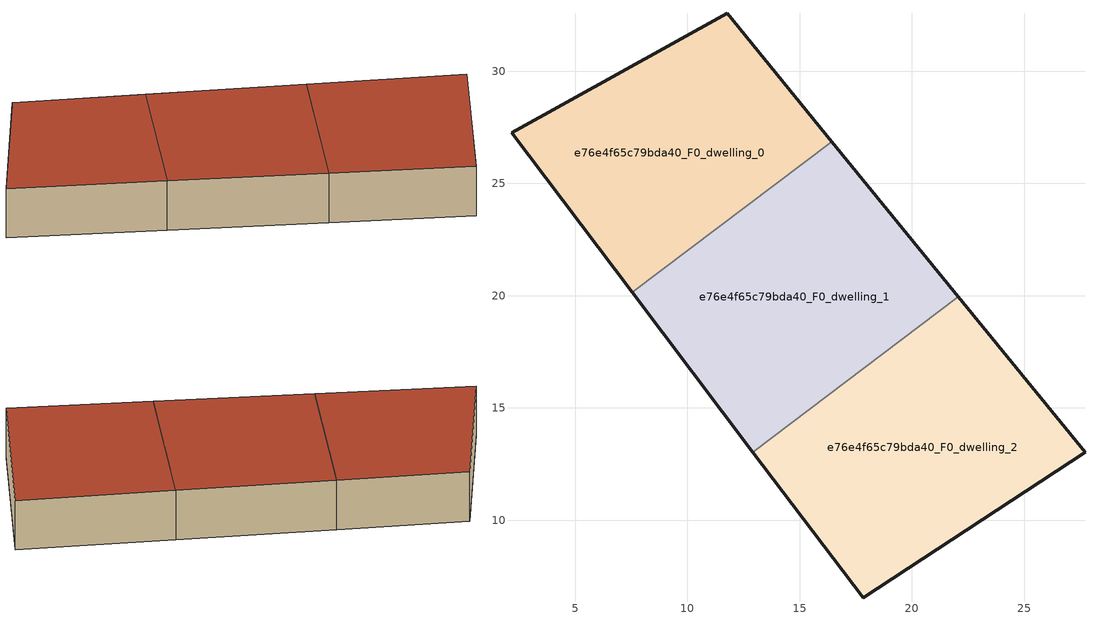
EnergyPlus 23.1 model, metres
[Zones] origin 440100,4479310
e76e4f65c79bda40_F0_dwelling_0
 floor ground (EU_floor_Construction): 11.77,32.58 16.43,26.86 7.55,20.14 2.17,27.26 z0
 wall outside (EU_wall_Construction): 16.43,26.86 11.77,32.58 2.17,27.26 7.55,20.14 z0:3
 wall to e76e4f65c79bda40_F0_dwelling_1 (EU_wall_Construction): 7.55,20.14 16.43,26.86 z0:3
 roof outside (EU_roof_Construction): 16.43,26.86 11.77,32.58 2.17,27.26 7.55,20.14 z3
e76e4f65c79bda40_F0_dwelling_1
 floor ground (EU_floor_Construction): 16.43,26.86 22.07,19.94 12.93,13.03 7.55,20.14 z0
 wall outside (EU_wall_Construction): 7.55,20.14 12.93,13.03 / 22.07,19.94 16.43,26.86 z0:3
 wall to e76e4f65c79bda40_F0_dwelling_2 (EU_wall_Construction): 12.93,13.03 22.07,19.94 z0:3
 roof outside (EU_roof_Construction): 22.07,19.94 16.43,26.86 7.55,20.14 12.93,13.03 z3
e76e4f65c79bda40_F0_dwelling_2
 floor ground (EU_floor_Construction): 22.07,19.94 27.71,13.02 17.83,6.54 12.93,13.03 z0
 wall outside (EU_wall_Construction): 12.93,13.03 17.83,6.54 27.71,13.02 22.07,19.94 z0:3
 roof outside (EU_roof_Construction): 27.71,13.02 22.07,19.94 12.93,13.03 17.83,6.54 z3
[Building]
EU S2 Campaign: North Axis=0; Terrain=City; Solar Distribution=FullExterior
[Site:Location]
Madrid: Latitude=40.5; Longitude=-3.5; Time Zone=1; Elevation=609
[SizingPeriod:WeatherFileDays]
AnnualSizingPeriod: Begin Month=1; Begin Day of Month=1; End Month=12; End Day of Month=31; Day of Week for Start Day=Monday; Use Weather File Daylight Saving Period=No; Use Weather File Rain and Snow Indicators=No
[MATERIAL]
EU_InternalMass_Material: Roughness=MediumRough; Thickness=0.1; Conductivity=1; Density=1800; Specific Heat=900; Thermal Absorptance=0.9; Solar Absorptance=0.7; Visible Absorptance=0.7
[MATERIAL:NOMASS] Roughness=MediumRough; Thermal Absorptance=0.9; Solar Absorptance=0.7; Visible Absorptance=0.7
Name | Thermal Resistance
EU_wall_NoMass | 1.60022
EU_roof_NoMass | 1.57597
EU_floor_NoMass | 0.470652
[CONSTRUCTION]
EU_wall_Construction: EU_wall_NoMass
EU_roof_Construction: EU_roof_NoMass
EU_floor_Construction: EU_floor_NoMass
EU_InternalMass_Construction: EU_InternalMass_Material
[ZONE] Type=1; Multiplier=1; Ceiling Height=autocalculate; Floor Area=autocalculate; Part of Total Floor Area=Yes
Name | Volume
e76e4f65c79bda40_F0_dwelling_0 | 268.545
e76e4f65c79bda40_F0_dwelling_1 | 302.394
e76e4f65c79bda40_F0_dwelling_2 | 297.235
[INTERNALMASS] Construction=EU_InternalMass_Construction
Name | Zone or ZoneList | Surface Area
e76e4f65c79bda40_F0_dwelling_0_EU_InternalMass | e76e4f65c79bda40_F0_dwelling_0 | 89.5151
e76e4f65c79bda40_F0_dwelling_1_EU_InternalMass | e76e4f65c79bda40_F0_dwelling_1 | 100.798
e76e4f65c79bda40_F0_dwelling_2_EU_InternalMass | e76e4f65c79bda40_F0_dwelling_2 | 99.0785
[OTHEREQUIPMENT] Fuel Type=Electricity; Design Level Calculation Method=Watts/Area; Power per Zone Floor Area=1; Fraction Latent=0; Fraction Radiant=0; Fraction Lost=0; Carbon Dioxide Generation Rate=0; EndUse Subcategory=EU_Step8_InternalGains
Name | Zone or ZoneList or Space or SpaceList | Schedule
EU_Step8_InternalGain_e76e4f65c79bda40_F0_dwelling_0_f000 | e76e4f65c79bda40_F0_dwelling_0 | EU_Step8_GainSchedule_e76e4f65c79bda40_F0_dwelling_0_f000
EU_Step8_InternalGain_e76e4f65c79bda40_F0_dwelling_1_f000 | e76e4f65c79bda40_F0_dwelling_1 | EU_Step8_GainSchedule_e76e4f65c79bda40_F0_dwelling_1_f000
EU_Step8_InternalGain_e76e4f65c79bda40_F0_dwelling_2_f000 | e76e4f65c79bda40_F0_dwelling_2 | EU_Step8_GainSchedule_e76e4f65c79bda40_F0_dwelling_2_f000
[ZONEVENTILATION:DESIGNFLOWRATE] Schedule=EU_AlwaysOn; Design Flow Rate Calculation Method=AirChanges/Hour; Air Changes per Hour=0.480704; Ventilation Type=Natural; Fan Pressure Rise=0; Fan Total Efficiency=1; Constant Term Coefficient=1; Temperature Term Coefficient=0; Velocity Term Coefficient=0; Velocity Squared Term Coefficient=0; Minimum Indoor Temperature=-100; Maximum Indoor Temperature=100; Delta Temperature=-100; Minimum Outdoor Temperature=-100; Maximum Outdoor Temperature=100; Maximum Wind Speed=40
Name | Zone or ZoneList or Space or SpaceList
EU_ConstantAir_e76e4f65c79bda40_F0_dwelling_0 | e76e4f65c79bda40_F0_dwelling_0
EU_ConstantAir_e76e4f65c79bda40_F0_dwelling_1 | e76e4f65c79bda40_F0_dwelling_1
EU_ConstantAir_e76e4f65c79bda40_F0_dwelling_2 | e76e4f65c79bda40_F0_dwelling_2
[HVACTEMPLATE:THERMOSTAT] Constant Heating Setpoint=20; Constant Cooling Setpoint=50
EU_HeatOnly_e76e4f65c79bda40_F0_dwelling_0; EU_HeatOnly_e76e4f65c79bda40_F0_dwelling_1; EU_HeatOnly_e76e4f65c79bda40_F0_dwelling_2
[HVACTEMPLATE:ZONE:IDEALLOADSAIRSYSTEM] System Availability Schedule=EU_AlwaysOn; Maximum Heating Supply Air Temperature=50; Minimum Cooling Supply Air Temperature=13; Maximum Heating Supply Air Humidity Ratio=0.0156; Minimum Cooling Supply Air Humidity Ratio=0.0077; Heating Limit=NoLimit; Cooling Limit=NoLimit; Heating Availability Schedule=EU_AlwaysOn; Cooling Availability Schedule=EU_CoolingOff; Dehumidification Control Type=ConstantSensibleHeatRatio; Cooling Sensible Heat Ratio=0.7; Dehumidification Setpoint=60; Humidification Control Type=None; Humidification Setpoint=30; Outdoor Air Method=None; Outdoor Air Flow Rate per Person=0.00944; Outdoor Air Flow Rate per Zone Floor Area=0; Outdoor Air Flow Rate per Zone=0; Demand Controlled Ventilation Type=None; Outdoor Air Economizer Type=NoEconomizer; Heat Recovery Type=None; Sensible Heat Recovery Effectiveness=0.7; Latent Heat Recovery Effectiveness=0.65
Name | Template Thermostat
e76e4f65c79bda40_F0_dwelling_0 | EU_HeatOnly_e76e4f65c79bda40_F0_dwelling_0
e76e4f65c79bda40_F0_dwelling_1 | EU_HeatOnly_e76e4f65c79bda40_F0_dwelling_1
e76e4f65c79bda40_F0_dwelling_2 | EU_HeatOnly_e76e4f65c79bda40_F0_dwelling_2
[SIZING:ZONE] Zone Cooling Design Supply Air Temperature Input Method=SupplyAirTemperature; Zone Cooling Design Supply Air Temperature=13; Zone Heating Design Supply Air Temperature Input Method=SupplyAirTemperature; Zone Heating Design Supply Air Temperature=50; Zone Cooling Design Supply Air Humidity Ratio=0.008; Zone Heating Design Supply Air Humidity Ratio=0.008; Cooling Design Air Flow Method=DesignDay; Cooling Design Air Flow Rate=0; Cooling Minimum Air Flow per Zone Floor Area=0.000762; Cooling Minimum Air Flow=0; Cooling Minimum Air Flow Fraction=0.2; Heating Design Air Flow Method=DesignDay; Heating Design Air Flow Rate=0; Heating Maximum Air Flow per Zone Floor Area=0.002032; Heating Maximum Air Flow=0.141576; Heating Maximum Air Flow Fraction=0.3; Account for Dedicated Outdoor Air System=No; Dedicated Outdoor Air System Control Strategy=NeutralSupplyAir; Dedicated Outdoor Air Low Setpoint Temperature for Design=autosize; Dedicated Outdoor Air High Setpoint Temperature for Design=autosize; Zone Load Sizing Method=Sensible Load Only No Latent Load; Zone Latent Cooling Design Supply Air Humidity Ratio Input Method=HumidityRatioDifference; Zone Cooling Design Supply Air Humidity Ratio Difference=0.005; Zone Latent Heating Design Supply Air Humidity Ratio Input Method=HumidityRatioDifference; Zone Humidification Design Supply Air Humidity Ratio Difference=0.005
e76e4f65c79bda40_F0_dwelling_0; e76e4f65c79bda40_F0_dwelling_1; e76e4f65c79bda40_F0_dwelling_2
[SCHEDULE:CONSTANT]
Name | Hourly Value
EU_AlwaysOn | 1
EU_CoolingOff | 0
[SCHEDULE:FILE] Column Number=1; Rows to Skip at Top=0; Number of Hours of Data=8760; Column Separator=Comma; Interpolate to Timestep=No; Minutes per Item=60; Adjust Schedule for Daylight Savings=Yes
Name | File
EU_Step8_GainSchedule_e76e4f65c79bda40_F0_dwelling_0_f000 | C:\Users\o_iseri\Desktop\OpenUBEM\openubem\outputs\eu_evidence\EU-11\ES-MAD-BERRUGUETE\idfs\e76e4f65c79bda40\e76e4f65c79bda40_F0_dwelling_0_f000_gain.csv
EU_Step8_GainSchedule_e76e4f65c79bda40_F0_dwelling_1_f000 | C:\Users\o_iseri\Desktop\OpenUBEM\openubem\outputs\eu_evidence\EU-11\ES-MAD-BERRUGUETE\idfs\e76e4f65c79bda40\e76e4f65c79bda40_F0_dwelling_1_f000_gain.csv
EU_Step8_GainSchedule_e76e4f65c79bda40_F0_dwelling_2_f000 | C:\Users\o_iseri\Desktop\OpenUBEM\openubem\outputs\eu_evidence\EU-11\ES-MAD-BERRUGUETE\idfs\e76e4f65c79bda40\e76e4f65c79bda40_F0_dwelling_2_f000_gain.csv
